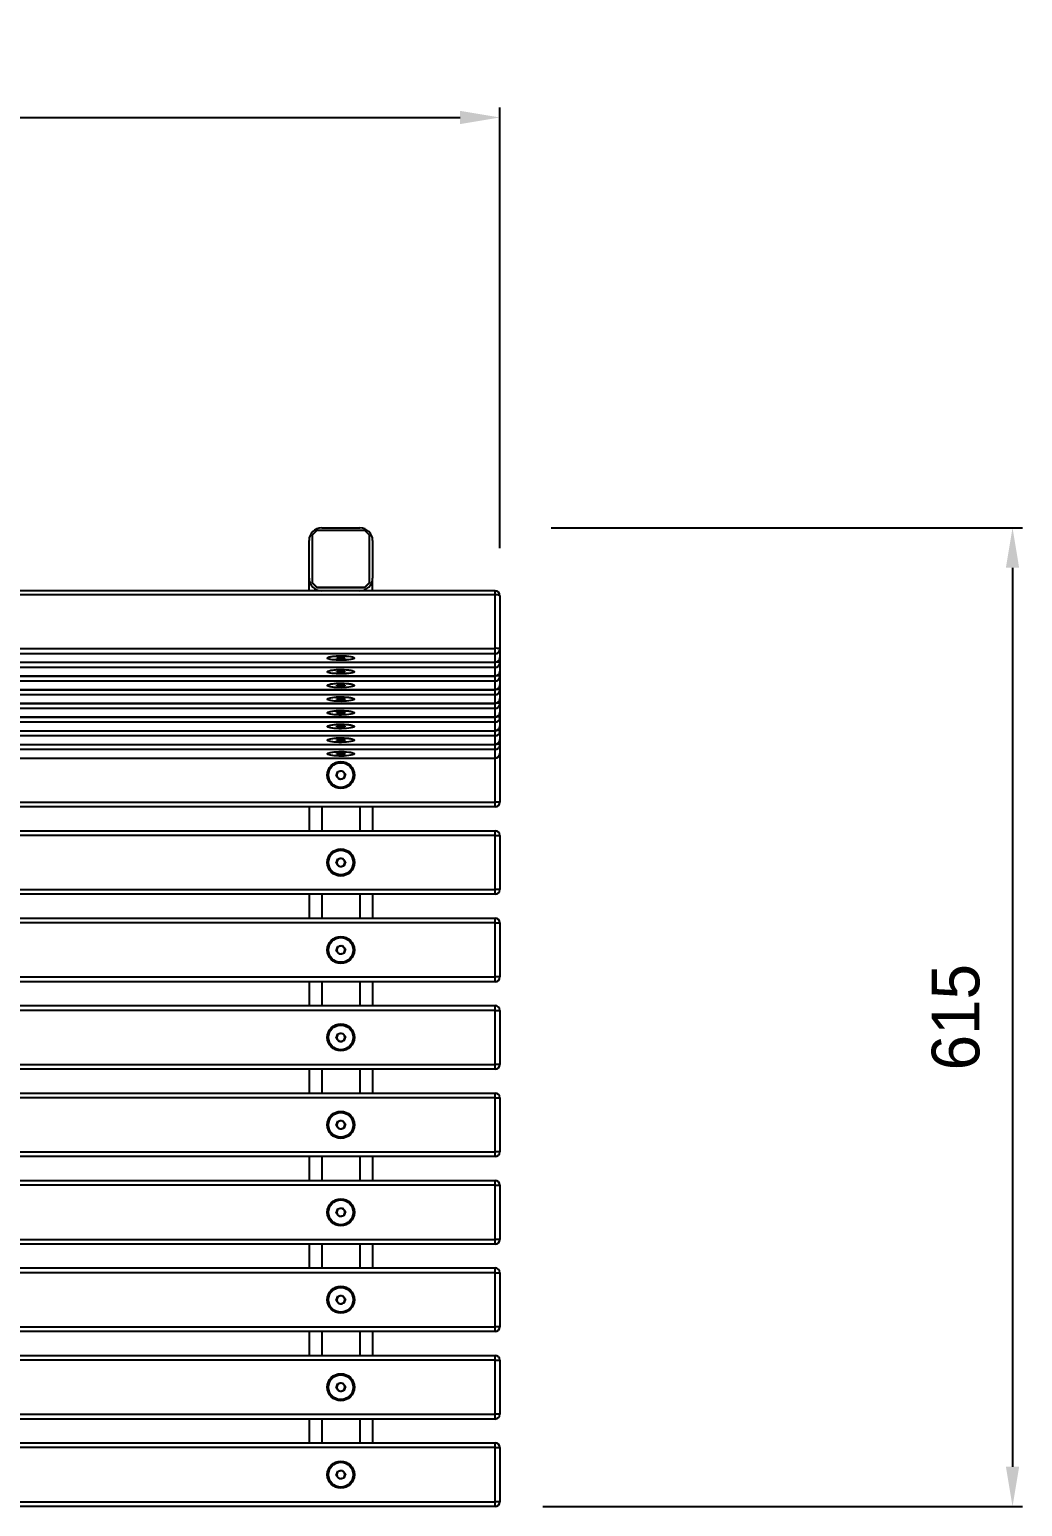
# Model space of a CAD drawing. Header units: millimetres. Extents: x 4581 to 10521, y 581 to 4781.
# Drawn here: x 6580 to 7204, y 2230 to 3159 of the extents above; entities that cross this region are included whole.
import ezdxf

# ---------------------------------------------------------------- set-up
doc = ezdxf.new("R2010")
doc.units = ezdxf.units.MM
doc.header["$PDSIZE"] = -1
doc.layers.add('WYMIAR', color=96, linetype='Continuous')
doc.dimstyles.new('1-1', dxfattribs={"dimtxt": 30, "dimasz": 25, "dimexe": 6.25, "dimexo": 30, "dimgap": 20.625, "dimtad": 1, "dimdec": 1, "dimtxsty": 'Standard', "dimcen": 0, "dimclrd": 2, "dimclre": 2, "dimclrt": 2, "dimadec": 0, "dimazin": 0, "dimtfac": 1, "dimtdec": 1, "dimtmove": 0, "dimatfit": 3, "dimfxl": 0, "dimarcsym": 0})

# ---------------------------------------------------------------- blocks, each defined once
blk = doc.blocks.new('rzut')
for p, q in [((-1542.63, -2330.69), (-1542.63, -536.69)), ((-1539.63, -536.69), (-1539.63, -2330.69)), ((-1505.63, -2330.69), (-1505.63, -536.69)), ((-1502.63, -536.69), (-1502.63, -2330.69)), ((-1487.63, -2330.69), (-1487.63, -536.69)), ((-1484.63, -536.69), (-1484.63, -2330.69)), ((-1450.63, -2330.69), (-1450.63, -536.69)), ((-1447.63, -536.69), (-1447.63, -2330.69)), ((-1432.63, -2330.69), (-1432.63, -536.69)), ((-1429.63, -536.69), (-1429.63, -2330.69)), ((-1395.63, -2330.69), (-1395.63, -536.69)), ((-1392.63, -536.69), (-1392.63, -2330.69)), ((-1377.63, -2330.69), (-1377.63, -536.69)), ((-1374.63, -536.69), (-1374.63, -2330.69)), ((-1340.63, -2330.69), (-1340.63, -536.69)), ((-1337.63, -536.69), (-1337.63, -2330.69)), ((-1322.63, -2330.69), (-1322.63, -536.69)), ((-1319.63, -536.69), (-1319.63, -2330.69)), ((-1285.63, -2330.69), (-1285.63, -536.69)), ((-1282.63, -536.69), (-1282.63, -2330.69)), ((-1267.63, -2330.69), (-1267.63, -536.69)), ((-1264.63, -536.69), (-1264.63, -2330.69)), ((-1230.63, -2330.69), (-1230.63, -536.69)), ((-1227.63, -536.69), (-1227.63, -2330.69)), ((-1212.63, -2330.69), (-1212.63, -536.69)), ((-1209.63, -536.69), (-1209.63, -2330.69)), ((-1175.63, -2330.69), (-1175.63, -536.69)), ((-1172.63, -536.69), (-1172.63, -2330.69)), ((-1157.63, -2330.69), (-1157.63, -536.69)), ((-1154.63, -536.69), (-1154.63, -2330.69)), ((-1120.63, -2330.69), (-1120.63, -536.69)), ((-1117.63, -536.69), (-1117.63, -2330.69)), ((-1102.63, -2330.69), (-1102.63, -536.69)), ((-1099.63, -536.69), (-1099.63, -2330.69)), ((-1071.96, -536.69), (-1071.96, -2330.69)), ((-1071.92, -536.69), (-1071.92, -2330.69)), ((-1066.6, -2330.69), (-1066.6, -536.69)), ((-1063.36, -536.69), (-1063.36, -2330.69)), ((-1063.32, -536.69), (-1063.32, -2330.69)), ((-1058, -2330.69), (-1058, -536.69)), ((-1054.75, -536.69), (-1054.75, -2330.69)), ((-1054.72, -536.69), (-1054.72, -2330.69)), ((-1049.4, -2330.69), (-1049.4, -536.69)), ((-1046.15, -536.69), (-1046.15, -2330.69)), ((-1046.11, -536.69), (-1046.11, -2330.69)), ((-1040.79, -2330.69), (-1040.79, -536.69)), ((-1037.54, -536.69), (-1037.54, -2330.69)), ((-1037.51, -536.69), (-1037.51, -2330.69)), ((-1032.19, -2330.69), (-1032.19, -536.69)), ((-1028.94, -536.69), (-1028.94, -2330.69)), ((-1028.9, -536.69), (-1028.9, -2330.69)), ((-1023.58, -2330.69), (-1023.58, -536.69)), ((-1020.34, -536.69), (-1020.34, -2330.69)), ((-1020.3, -536.69), (-1020.3, -2330.69)), ((-1014.98, -2330.69), (-1014.98, -536.69)), ((-1011.73, -536.69), (-1011.73, -2330.69)), ((-1011.7, -536.69), (-1011.7, -2330.69)), ((-1006.38, -2330.69), (-1006.38, -536.69)), ((-1002.94, -536.69), (-1002.94, -2330.69)), ((-969.36, -2330.69), (-969.36, -536.69)), ((-966.83, -2330.69), (-966.83, -536.69)), ((-1487.63, -2213.69), (-1502.63, -2213.69)), ((-1432.63, -2213.69), (-1447.63, -2213.69)), ((-1377.63, -2213.69), (-1392.63, -2213.69)), ((-1322.63, -2213.69), (-1337.63, -2213.69)), ((-1267.63, -2213.69), (-1282.63, -2213.69)), ((-1212.63, -2213.69), (-1227.63, -2213.69)), ((-1157.63, -2213.69), (-1172.63, -2213.69)), ((-1102.63, -2213.69), (-1117.63, -2213.69)), ((-966.83, -2213.69), (-958.81, -2213.69)), ((-961.77, -2215.69), (-964.74, -2218.69)), ((-964.74, -2218.69), (-964.74, -2248.69)), ((-964.74, -2218.69), (-964.42, -2218.69)), ((-961.46, -2215.69), (-964.42, -2218.69)), ((-964.42, -2218.69), (-964.42, -2248.69)), ((-961.77, -2215.69), (-961.46, -2215.69)), ((-931.83, -2215.69), (-961.46, -2215.69)), ((-958.81, -2213.69), (-935.11, -2213.69)), ((-928.87, -2218.69), (-931.83, -2215.69)), ((-928.87, -2248.69), (-928.87, -2218.69)), ((-1487.63, -2221.69), (-1502.63, -2221.69)), ((-1432.63, -2221.69), (-1447.63, -2221.69)), ((-1377.63, -2221.69), (-1392.63, -2221.69)), ((-1322.63, -2221.69), (-1337.63, -2221.69)), ((-1267.63, -2221.69), (-1282.63, -2221.69)), ((-1212.63, -2221.69), (-1227.63, -2221.69)), ((-1157.63, -2221.69), (-1172.63, -2221.69)), ((-1102.63, -2221.69), (-1117.63, -2221.69)), ((-1068.73, -2225.91), (-1069.26, -2225.91)), ((-1060.13, -2225.91), (-1060.66, -2225.91)), ((-1051.52, -2225.91), (-1052.06, -2225.91)), ((-1042.92, -2225.91), (-1043.45, -2225.91)), ((-1034.31, -2225.91), (-1034.85, -2225.91)), ((-1025.71, -2225.91), (-1026.24, -2225.91)), ((-1017.11, -2225.91), (-1017.64, -2225.91)), ((-1008.5, -2225.91), (-1009.04, -2225.91)), ((-966.83, -2221.69), (-966.71, -2221.69)), ((-966.71, -2245.69), (-966.71, -2221.69)), ((-927.21, -2221.69), (-927.21, -2245.69)), ((-1525.34, -2232.67), (-1523.11, -2230.83)), ((-1524.87, -2235.53), (-1525.34, -2232.67)), ((-1522.16, -2236.55), (-1524.87, -2235.53)), ((-1523.11, -2230.83), (-1520.39, -2231.85)), ((-1519.92, -2234.71), (-1522.16, -2236.55)), ((-1520.39, -2231.85), (-1519.92, -2234.71)), ((-1470.34, -2232.67), (-1468.11, -2230.83)), ((-1469.87, -2235.53), (-1470.34, -2232.67)), ((-1467.16, -2236.55), (-1469.87, -2235.53)), ((-1468.11, -2230.83), (-1465.39, -2231.85)), ((-1464.92, -2234.71), (-1467.16, -2236.55)), ((-1465.39, -2231.85), (-1464.92, -2234.71)), ((-1415.34, -2232.67), (-1413.11, -2230.83)), ((-1414.87, -2235.53), (-1415.34, -2232.67)), ((-1412.16, -2236.55), (-1414.87, -2235.53)), ((-1413.11, -2230.83), (-1410.39, -2231.85)), ((-1409.92, -2234.71), (-1412.16, -2236.55)), ((-1410.39, -2231.85), (-1409.92, -2234.71)), ((-1360.34, -2232.67), (-1358.11, -2230.83)), ((-1359.87, -2235.53), (-1360.34, -2232.67)), ((-1357.16, -2236.55), (-1359.87, -2235.53)), ((-1358.11, -2230.83), (-1355.39, -2231.85)), ((-1354.92, -2234.71), (-1357.16, -2236.55)), ((-1355.39, -2231.85), (-1354.92, -2234.71)), ((-1305.34, -2232.67), (-1303.11, -2230.83)), ((-1304.87, -2235.53), (-1305.34, -2232.67)), ((-1302.16, -2236.55), (-1304.87, -2235.53)), ((-1303.11, -2230.83), (-1300.39, -2231.85)), ((-1299.92, -2234.71), (-1302.16, -2236.55)), ((-1300.39, -2231.85), (-1299.92, -2234.71)), ((-1250.34, -2232.67), (-1248.11, -2230.83)), ((-1249.87, -2235.53), (-1250.34, -2232.67)), ((-1247.16, -2236.55), (-1249.87, -2235.53)), ((-1248.11, -2230.83), (-1245.39, -2231.85)), ((-1244.92, -2234.71), (-1247.16, -2236.55)), ((-1245.39, -2231.85), (-1244.92, -2234.71)), ((-1195.34, -2232.67), (-1193.11, -2230.83)), ((-1194.87, -2235.53), (-1195.34, -2232.67)), ((-1192.16, -2236.55), (-1194.87, -2235.53)), ((-1193.11, -2230.83), (-1190.39, -2231.85)), ((-1189.92, -2234.71), (-1192.16, -2236.55)), ((-1190.39, -2231.85), (-1189.92, -2234.71)), ((-1140.34, -2232.67), (-1138.11, -2230.83)), ((-1139.87, -2235.53), (-1140.34, -2232.67)), ((-1137.16, -2236.55), (-1139.87, -2235.53)), ((-1138.11, -2230.83), (-1135.39, -2231.85)), ((-1134.92, -2234.71), (-1137.16, -2236.55)), ((-1135.39, -2231.85), (-1134.92, -2234.71)), ((-1085.34, -2232.67), (-1083.11, -2230.83)), ((-1084.87, -2235.53), (-1085.34, -2232.67)), ((-1082.16, -2236.55), (-1084.87, -2235.53)), ((-1083.11, -2230.83), (-1080.39, -2231.85)), ((-1079.92, -2234.71), (-1082.16, -2236.55)), ((-1080.39, -2231.85), (-1079.92, -2234.71)), ((-1069.72, -2233.69), (-1069.49, -2231.18)), ((-1069.49, -2236.2), (-1069.72, -2233.69)), ((-1068.81, -2233.69), (-1069.72, -2233.69)), ((-1069.49, -2231.18), (-1069.04, -2231.18)), ((-1069.04, -2236.2), (-1069.49, -2236.2)), ((-1069.04, -2231.18), (-1068.81, -2233.69)), ((-1068.81, -2233.69), (-1069.04, -2236.2)), ((-1061.11, -2233.69), (-1060.89, -2231.18)), ((-1060.89, -2236.2), (-1061.11, -2233.69)), ((-1060.21, -2233.69), (-1061.11, -2233.69)), ((-1060.89, -2231.18), (-1060.43, -2231.18)), ((-1060.43, -2236.2), (-1060.89, -2236.2)), ((-1060.43, -2231.18), (-1060.21, -2233.69)), ((-1060.21, -2233.69), (-1060.43, -2236.2)), ((-1052.51, -2233.69), (-1052.28, -2231.18)), ((-1052.28, -2236.2), (-1052.51, -2233.69)), ((-1051.6, -2233.69), (-1052.51, -2233.69)), ((-1052.28, -2231.18), (-1051.83, -2231.18)), ((-1051.83, -2236.2), (-1052.28, -2236.2)), ((-1051.83, -2231.18), (-1051.6, -2233.69)), ((-1051.6, -2233.69), (-1051.83, -2236.2)), ((-1043.91, -2233.69), (-1043.68, -2231.18)), ((-1043.68, -2236.2), (-1043.91, -2233.69)), ((-1043, -2233.69), (-1043.91, -2233.69)), ((-1043.68, -2231.18), (-1043.23, -2231.18)), ((-1043.23, -2236.2), (-1043.68, -2236.2)), ((-1043.23, -2231.18), (-1043, -2233.69)), ((-1043, -2233.69), (-1043.23, -2236.2)), ((-1035.3, -2233.69), (-1035.07, -2231.18)), ((-1035.07, -2236.2), (-1035.3, -2233.69)), ((-1034.39, -2233.69), (-1035.3, -2233.69)), ((-1035.07, -2231.18), (-1034.62, -2231.18)), ((-1034.62, -2236.2), (-1035.07, -2236.2)), ((-1034.62, -2231.18), (-1034.39, -2233.69)), ((-1034.39, -2233.69), (-1034.62, -2236.2)), ((-1026.7, -2233.69), (-1026.47, -2231.18)), ((-1026.47, -2236.2), (-1026.7, -2233.69)), ((-1025.79, -2233.69), (-1026.7, -2233.69)), ((-1026.47, -2231.18), (-1026.02, -2231.18)), ((-1026.02, -2236.2), (-1026.47, -2236.2)), ((-1026.02, -2231.18), (-1025.79, -2233.69)), ((-1025.79, -2233.69), (-1026.02, -2236.2)), ((-1018.09, -2233.69), (-1017.87, -2231.18)), ((-1017.87, -2236.2), (-1018.09, -2233.69)), ((-1017.19, -2233.69), (-1018.09, -2233.69)), ((-1017.87, -2231.18), (-1017.41, -2231.18)), ((-1017.41, -2236.2), (-1017.87, -2236.2)), ((-1017.41, -2231.18), (-1017.19, -2233.69)), ((-1017.19, -2233.69), (-1017.41, -2236.2)), ((-1009.49, -2233.69), (-1009.26, -2231.18)), ((-1009.26, -2236.2), (-1009.49, -2233.69)), ((-1008.58, -2233.69), (-1009.49, -2233.69)), ((-1009.26, -2231.18), (-1008.81, -2231.18)), ((-1008.81, -2236.2), (-1009.26, -2236.2)), ((-1008.81, -2231.18), (-1008.58, -2233.69)), ((-1008.58, -2233.69), (-1008.81, -2236.2)), ((-1487.63, -2245.69), (-1502.63, -2245.69)), ((-1432.63, -2245.69), (-1447.63, -2245.69)), ((-1377.63, -2245.69), (-1392.63, -2245.69)), ((-1322.63, -2245.69), (-1337.63, -2245.69)), ((-1267.63, -2245.69), (-1282.63, -2245.69)), ((-1212.63, -2245.69), (-1227.63, -2245.69)), ((-1157.63, -2245.69), (-1172.63, -2245.69)), ((-1102.63, -2245.69), (-1117.63, -2245.69)), ((-1069.26, -2241.48), (-1068.73, -2241.48)), ((-1060.66, -2241.48), (-1060.13, -2241.48)), ((-1052.06, -2241.48), (-1051.52, -2241.48)), ((-1043.45, -2241.48), (-1042.92, -2241.48)), ((-1034.85, -2241.48), (-1034.31, -2241.48)), ((-1026.24, -2241.48), (-1025.71, -2241.48)), ((-1017.64, -2241.48), (-1017.11, -2241.48)), ((-1009.04, -2241.48), (-1008.5, -2241.48)), ((-966.83, -2245.69), (-966.71, -2245.69)), ((-1487.63, -2253.69), (-1502.63, -2253.69)), ((-1432.63, -2253.69), (-1447.63, -2253.69)), ((-1377.63, -2253.69), (-1392.63, -2253.69)), ((-1322.63, -2253.69), (-1337.63, -2253.69)), ((-1267.63, -2253.69), (-1282.63, -2253.69)), ((-1212.63, -2253.69), (-1227.63, -2253.69)), ((-1157.63, -2253.69), (-1172.63, -2253.69)), ((-1102.63, -2253.69), (-1117.63, -2253.69)), ((-966.83, -2253.69), (-958.81, -2253.69)), ((-964.74, -2248.69), (-964.42, -2248.69)), ((-964.74, -2248.69), (-961.77, -2251.69)), ((-964.42, -2248.69), (-961.46, -2251.69)), ((-961.77, -2251.69), (-961.46, -2251.69)), ((-961.46, -2251.69), (-931.83, -2251.69)), ((-935.11, -2253.69), (-958.81, -2253.69)), ((-931.83, -2251.69), (-928.87, -2248.69)), ((-1542.63, -2330.69), (-1539.63, -2330.69)), ((-1539.63, -2330.69), (-1505.63, -2330.69)), ((-1539.63, -2333.69), (-1539.63, -2330.69)), ((-1505.63, -2330.69), (-1505.63, -2333.69)), ((-1505.63, -2330.69), (-1502.63, -2330.69)), ((-1487.63, -2330.69), (-1484.63, -2330.69)), ((-1484.63, -2330.69), (-1450.63, -2330.69)), ((-1484.63, -2333.69), (-1484.63, -2330.69)), ((-1450.63, -2330.69), (-1450.63, -2333.69)), ((-1450.63, -2330.69), (-1447.63, -2330.69)), ((-1432.63, -2330.69), (-1429.63, -2330.69)), ((-1429.63, -2333.69), (-1429.63, -2330.69)), ((-1429.63, -2330.69), (-1395.63, -2330.69)), ((-1395.63, -2330.69), (-1395.63, -2333.69)), ((-1395.63, -2330.69), (-1392.63, -2330.69)), ((-1377.63, -2330.69), (-1374.63, -2330.69)), ((-1374.63, -2330.69), (-1340.63, -2330.69)), ((-1374.63, -2333.69), (-1374.63, -2330.69)), ((-1340.63, -2330.69), (-1340.63, -2333.69)), ((-1340.63, -2330.69), (-1337.63, -2330.69)), ((-1322.63, -2330.69), (-1319.63, -2330.69)), ((-1319.63, -2330.69), (-1285.63, -2330.69)), ((-1319.63, -2333.69), (-1319.63, -2330.69)), ((-1285.63, -2330.69), (-1285.63, -2333.69)), ((-1285.63, -2330.69), (-1282.63, -2330.69)), ((-1267.63, -2330.69), (-1264.63, -2330.69)), ((-1264.63, -2333.69), (-1264.63, -2330.69)), ((-1264.63, -2330.69), (-1230.63, -2330.69)), ((-1230.63, -2330.69), (-1230.63, -2333.69)), ((-1230.63, -2330.69), (-1227.63, -2330.69)), ((-1212.63, -2330.69), (-1209.63, -2330.69)), ((-1209.63, -2333.69), (-1209.63, -2330.69)), ((-1209.63, -2330.69), (-1175.63, -2330.69)), ((-1175.63, -2330.69), (-1175.63, -2333.69)), ((-1175.63, -2330.69), (-1172.63, -2330.69)), ((-1157.63, -2330.69), (-1154.63, -2330.69)), ((-1154.63, -2333.69), (-1154.63, -2330.69)), ((-1154.63, -2330.69), (-1120.63, -2330.69)), ((-1120.63, -2330.69), (-1120.63, -2333.69)), ((-1120.63, -2330.69), (-1117.63, -2330.69)), ((-1102.63, -2330.69), (-1099.63, -2330.69)), ((-1099.63, -2333.69), (-1099.63, -2330.69)), ((-1099.63, -2330.69), (-1071.96, -2330.69)), ((-1071.96, -2330.69), (-1071.92, -2330.69)), ((-1071.92, -2330.69), (-1066.6, -2330.69)), ((-1066.6, -2330.69), (-1063.36, -2330.69)), ((-1063.36, -2330.69), (-1063.32, -2330.69)), ((-1063.32, -2330.69), (-1058, -2330.69)), ((-1058, -2330.69), (-1054.75, -2330.69)), ((-1054.75, -2330.69), (-1054.72, -2330.69)), ((-1054.72, -2330.69), (-1049.4, -2330.69)), ((-1049.4, -2330.69), (-1046.15, -2330.69)), ((-1046.15, -2330.69), (-1046.11, -2330.69)), ((-1046.11, -2330.69), (-1040.79, -2330.69)), ((-1040.79, -2330.69), (-1037.54, -2330.69)), ((-1037.54, -2330.69), (-1037.51, -2330.69)), ((-1037.51, -2330.69), (-1032.19, -2330.69)), ((-1032.19, -2330.69), (-1028.94, -2330.69)), ((-1028.94, -2330.69), (-1028.9, -2330.69)), ((-1028.9, -2330.69), (-1023.58, -2330.69)), ((-1023.58, -2330.69), (-1020.34, -2330.69)), ((-1020.34, -2330.69), (-1020.3, -2330.69)), ((-1020.3, -2330.69), (-1014.98, -2330.69)), ((-1014.98, -2330.69), (-1011.73, -2330.69)), ((-1011.73, -2330.69), (-1011.7, -2330.69)), ((-1011.7, -2330.69), (-1006.38, -2330.69)), ((-1006.38, -2330.69), (-1002.94, -2330.69)), ((-1002.94, -2330.69), (-969.36, -2330.69)), ((-969.36, -2330.69), (-966.83, -2330.69)), ((-1505.63, -2333.69), (-1539.63, -2333.69)), ((-1450.63, -2333.69), (-1484.63, -2333.69)), ((-1395.63, -2333.69), (-1429.63, -2333.69)), ((-1340.63, -2333.69), (-1374.63, -2333.69)), ((-1285.63, -2333.69), (-1319.63, -2333.69)), ((-1230.63, -2333.69), (-1264.63, -2333.69)), ((-1175.63, -2333.69), (-1209.63, -2333.69)), ((-1120.63, -2333.69), (-1154.63, -2333.69)), ((-1068.96, -2333.69), (-1099.63, -2333.69)), ((-1063.64, -2333.69), (-1068.96, -2333.69)), ((-1060.36, -2333.69), (-1063.64, -2333.69)), ((-1055.04, -2333.69), (-1060.36, -2333.69)), ((-1051.75, -2333.69), (-1055.04, -2333.69)), ((-1046.43, -2333.69), (-1051.75, -2333.69)), ((-1043.15, -2333.69), (-1046.43, -2333.69)), ((-1037.83, -2333.69), (-1043.15, -2333.69)), ((-1034.54, -2333.69), (-1037.83, -2333.69)), ((-1029.23, -2333.69), (-1034.54, -2333.69)), ((-1025.94, -2333.69), (-1029.23, -2333.69)), ((-1020.62, -2333.69), (-1025.94, -2333.69)), ((-1017.34, -2333.69), (-1020.62, -2333.69)), ((-1012.02, -2333.69), (-1017.34, -2333.69)), ((-1008.73, -2333.69), (-1012.02, -2333.69)), ((-1003.41, -2333.69), (-1008.73, -2333.69)), ((-969.83, -2333.69), (-1003.41, -2333.69))]:
    blk.add_line(p, q)
at = {"flags": 128}
for points in [[(-1067.93, -2233.69), (-1067.96, -2235.46), (-1068.05, -2237.15), (-1068.19, -2238.69), (-1068.37, -2240.01), (-1068.6, -2241.05), (-1068.85, -2241.78), (-1069.12, -2242.15), (-1069.4, -2242.15), (-1069.67, -2241.78), (-1069.93, -2241.05), (-1070.15, -2240.01), (-1070.34, -2238.69), (-1070.48, -2237.15), (-1070.56, -2235.46), (-1070.59, -2233.69), (-1070.56, -2231.93), (-1070.48, -2230.24), (-1070.34, -2228.7), (-1070.15, -2227.38), (-1069.93, -2226.33), (-1069.67, -2225.61), (-1069.4, -2225.24), (-1069.12, -2225.24), (-1068.85, -2225.61), (-1068.6, -2226.33), (-1068.37, -2227.38), (-1068.19, -2228.7), (-1068.05, -2230.24), (-1067.96, -2231.93), (-1067.93, -2233.69)], [(-1069.26, -2241.48), (-1069, -2241.3), (-1068.75, -2240.76), (-1068.53, -2239.89), (-1068.34, -2238.73), (-1068.19, -2237.34), (-1068.09, -2235.78), (-1068.05, -2234.11), (-1068.06, -2232.43), (-1068.13, -2230.81), (-1068.26, -2229.32), (-1068.43, -2228.04), (-1068.64, -2227.02), (-1068.88, -2226.32), (-1069.13, -2225.95), (-1069.4, -2225.95), (-1069.65, -2226.32), (-1069.89, -2227.02), (-1070.1, -2228.04), (-1070.27, -2229.32), (-1070.4, -2230.81), (-1070.47, -2232.43), (-1070.48, -2234.11), (-1070.44, -2235.78), (-1070.34, -2237.34), (-1070.19, -2238.73), (-1070, -2239.89), (-1069.78, -2240.76), (-1069.53, -2241.3), (-1069.26, -2241.48)], [(-1059.33, -2233.69), (-1059.36, -2235.46), (-1059.45, -2237.15), (-1059.58, -2238.69), (-1059.77, -2240.01), (-1060, -2241.05), (-1060.25, -2241.78), (-1060.52, -2242.15), (-1060.8, -2242.15), (-1061.07, -2241.78), (-1061.32, -2241.05), (-1061.55, -2240.01), (-1061.74, -2238.69), (-1061.87, -2237.15), (-1061.96, -2235.46), (-1061.99, -2233.69), (-1061.96, -2231.93), (-1061.87, -2230.24), (-1061.74, -2228.7), (-1061.55, -2227.38), (-1061.32, -2226.33), (-1061.07, -2225.61), (-1060.8, -2225.24), (-1060.52, -2225.24), (-1060.25, -2225.61), (-1060, -2226.33), (-1059.77, -2227.38), (-1059.58, -2228.7), (-1059.45, -2230.24), (-1059.36, -2231.93), (-1059.33, -2233.69)], [(-1060.66, -2241.48), (-1060.4, -2241.3), (-1060.15, -2240.76), (-1059.92, -2239.89), (-1059.73, -2238.73), (-1059.58, -2237.34), (-1059.49, -2235.78), (-1059.44, -2234.11), (-1059.46, -2232.43), (-1059.53, -2230.81), (-1059.65, -2229.32), (-1059.82, -2228.04), (-1060.03, -2227.02), (-1060.27, -2226.32), (-1060.53, -2225.95), (-1060.79, -2225.95), (-1061.05, -2226.32), (-1061.29, -2227.02), (-1061.5, -2228.04), (-1061.67, -2229.32), (-1061.79, -2230.81), (-1061.86, -2232.43), (-1061.88, -2234.11), (-1061.83, -2235.78), (-1061.74, -2237.34), (-1061.59, -2238.73), (-1061.4, -2239.89), (-1061.17, -2240.76), (-1060.92, -2241.3), (-1060.66, -2241.48)], [(-1050.73, -2233.69), (-1050.76, -2235.46), (-1050.84, -2237.15), (-1050.98, -2238.69), (-1051.17, -2240.01), (-1051.39, -2241.05), (-1051.65, -2241.78), (-1051.92, -2242.15), (-1052.2, -2242.15), (-1052.47, -2241.78), (-1052.72, -2241.05), (-1052.95, -2240.01), (-1053.13, -2238.69), (-1053.27, -2237.15), (-1053.36, -2235.46), (-1053.39, -2233.69), (-1053.36, -2231.93), (-1053.27, -2230.24), (-1053.13, -2228.7), (-1052.95, -2227.38), (-1052.72, -2226.33), (-1052.47, -2225.61), (-1052.2, -2225.24), (-1051.92, -2225.24), (-1051.65, -2225.61), (-1051.39, -2226.33), (-1051.17, -2227.38), (-1050.98, -2228.7), (-1050.84, -2230.24), (-1050.76, -2231.93), (-1050.73, -2233.69)], [(-1052.06, -2241.48), (-1051.79, -2241.3), (-1051.54, -2240.76), (-1051.32, -2239.89), (-1051.13, -2238.73), (-1050.98, -2237.34), (-1050.88, -2235.78), (-1050.84, -2234.11), (-1050.85, -2232.43), (-1050.92, -2230.81), (-1051.05, -2229.32), (-1051.22, -2228.04), (-1051.43, -2227.02), (-1051.67, -2226.32), (-1051.92, -2225.95), (-1052.19, -2225.95), (-1052.44, -2226.32), (-1052.68, -2227.02), (-1052.89, -2228.04), (-1053.06, -2229.32), (-1053.19, -2230.81), (-1053.26, -2232.43), (-1053.27, -2234.11), (-1053.23, -2235.78), (-1053.13, -2237.34), (-1052.98, -2238.73), (-1052.79, -2239.89), (-1052.57, -2240.76), (-1052.32, -2241.3), (-1052.06, -2241.48)], [(-1042.12, -2233.69), (-1042.15, -2235.46), (-1042.24, -2237.15), (-1042.38, -2238.69), (-1042.56, -2240.01), (-1042.79, -2241.05), (-1043.04, -2241.78), (-1043.31, -2242.15), (-1043.59, -2242.15), (-1043.86, -2241.78), (-1044.12, -2241.05), (-1044.34, -2240.01), (-1044.53, -2238.69), (-1044.67, -2237.15), (-1044.75, -2235.46), (-1044.78, -2233.69), (-1044.75, -2231.93), (-1044.67, -2230.24), (-1044.53, -2228.7), (-1044.34, -2227.38), (-1044.12, -2226.33), (-1043.86, -2225.61), (-1043.59, -2225.24), (-1043.31, -2225.24), (-1043.04, -2225.61), (-1042.79, -2226.33), (-1042.56, -2227.38), (-1042.38, -2228.7), (-1042.24, -2230.24), (-1042.15, -2231.93), (-1042.12, -2233.69)], [(-1043.45, -2241.48), (-1043.19, -2241.3), (-1042.94, -2240.76), (-1042.72, -2239.89), (-1042.52, -2238.73), (-1042.38, -2237.34), (-1042.28, -2235.78), (-1042.24, -2234.11), (-1042.25, -2232.43), (-1042.32, -2230.81), (-1042.44, -2229.32), (-1042.61, -2228.04), (-1042.82, -2227.02), (-1043.06, -2226.32), (-1043.32, -2225.95), (-1043.58, -2225.95), (-1043.84, -2226.32), (-1044.08, -2227.02), (-1044.29, -2228.04), (-1044.46, -2229.32), (-1044.58, -2230.81), (-1044.65, -2232.43), (-1044.67, -2234.11), (-1044.63, -2235.78), (-1044.53, -2237.34), (-1044.38, -2238.73), (-1044.19, -2239.89), (-1043.96, -2240.76), (-1043.71, -2241.3), (-1043.45, -2241.48)], [(-1033.52, -2233.69), (-1033.55, -2235.46), (-1033.63, -2237.15), (-1033.77, -2238.69), (-1033.96, -2240.01), (-1034.18, -2241.05), (-1034.44, -2241.78), (-1034.71, -2242.15), (-1034.99, -2242.15), (-1035.26, -2241.78), (-1035.51, -2241.05), (-1035.74, -2240.01), (-1035.92, -2238.69), (-1036.06, -2237.15), (-1036.15, -2235.46), (-1036.18, -2233.69), (-1036.15, -2231.93), (-1036.06, -2230.24), (-1035.92, -2228.7), (-1035.74, -2227.38), (-1035.51, -2226.33), (-1035.26, -2225.61), (-1034.99, -2225.24), (-1034.71, -2225.24), (-1034.44, -2225.61), (-1034.18, -2226.33), (-1033.96, -2227.38), (-1033.77, -2228.7), (-1033.63, -2230.24), (-1033.55, -2231.93), (-1033.52, -2233.69)], [(-1034.85, -2241.48), (-1034.59, -2241.3), (-1034.34, -2240.76), (-1034.11, -2239.89), (-1033.92, -2238.73), (-1033.77, -2237.34), (-1033.67, -2235.78), (-1033.63, -2234.11), (-1033.65, -2232.43), (-1033.72, -2230.81), (-1033.84, -2229.32), (-1034.01, -2228.04), (-1034.22, -2227.02), (-1034.46, -2226.32), (-1034.72, -2225.95), (-1034.98, -2225.95), (-1035.24, -2226.32), (-1035.48, -2227.02), (-1035.69, -2228.04), (-1035.86, -2229.32), (-1035.98, -2230.81), (-1036.05, -2232.43), (-1036.06, -2234.11), (-1036.02, -2235.78), (-1035.92, -2237.34), (-1035.78, -2238.73), (-1035.59, -2239.89), (-1035.36, -2240.76), (-1035.11, -2241.3), (-1034.85, -2241.48)], [(-1024.91, -2233.69), (-1024.94, -2235.46), (-1025.03, -2237.15), (-1025.17, -2238.69), (-1025.35, -2240.01), (-1025.58, -2241.05), (-1025.83, -2241.78), (-1026.11, -2242.15), (-1026.38, -2242.15), (-1026.66, -2241.78), (-1026.91, -2241.05), (-1027.13, -2240.01), (-1027.32, -2238.69), (-1027.46, -2237.15), (-1027.55, -2235.46), (-1027.57, -2233.69), (-1027.55, -2231.93), (-1027.46, -2230.24), (-1027.32, -2228.7), (-1027.13, -2227.38), (-1026.91, -2226.33), (-1026.66, -2225.61), (-1026.38, -2225.24), (-1026.11, -2225.24), (-1025.83, -2225.61), (-1025.58, -2226.33), (-1025.35, -2227.38), (-1025.17, -2228.7), (-1025.03, -2230.24), (-1024.94, -2231.93), (-1024.91, -2233.69)], [(-1026.24, -2241.48), (-1025.98, -2241.3), (-1025.73, -2240.76), (-1025.51, -2239.89), (-1025.32, -2238.73), (-1025.17, -2237.34), (-1025.07, -2235.78), (-1025.03, -2234.11), (-1025.04, -2232.43), (-1025.11, -2230.81), (-1025.24, -2229.32), (-1025.41, -2228.04), (-1025.62, -2227.02), (-1025.86, -2226.32), (-1026.11, -2225.95), (-1026.38, -2225.95), (-1026.63, -2226.32), (-1026.87, -2227.02), (-1027.08, -2228.04), (-1027.25, -2229.32), (-1027.38, -2230.81), (-1027.45, -2232.43), (-1027.46, -2234.11), (-1027.42, -2235.78), (-1027.32, -2237.34), (-1027.17, -2238.73), (-1026.98, -2239.89), (-1026.76, -2240.76), (-1026.51, -2241.3), (-1026.24, -2241.48)], [(-1016.31, -2233.69), (-1016.34, -2235.46), (-1016.43, -2237.15), (-1016.56, -2238.69), (-1016.75, -2240.01), (-1016.98, -2241.05), (-1017.23, -2241.78), (-1017.5, -2242.15), (-1017.78, -2242.15), (-1018.05, -2241.78), (-1018.31, -2241.05), (-1018.53, -2240.01), (-1018.72, -2238.69), (-1018.86, -2237.15), (-1018.94, -2235.46), (-1018.97, -2233.69), (-1018.94, -2231.93), (-1018.86, -2230.24), (-1018.72, -2228.7), (-1018.53, -2227.38), (-1018.31, -2226.33), (-1018.05, -2225.61), (-1017.78, -2225.24), (-1017.5, -2225.24), (-1017.23, -2225.61), (-1016.98, -2226.33), (-1016.75, -2227.38), (-1016.56, -2228.7), (-1016.43, -2230.24), (-1016.34, -2231.93), (-1016.31, -2233.69)], [(-1017.64, -2241.48), (-1017.38, -2241.3), (-1017.13, -2240.76), (-1016.9, -2239.89), (-1016.71, -2238.73), (-1016.56, -2237.34), (-1016.47, -2235.78), (-1016.42, -2234.11), (-1016.44, -2232.43), (-1016.51, -2230.81), (-1016.63, -2229.32), (-1016.8, -2228.04), (-1017.01, -2227.02), (-1017.25, -2226.32), (-1017.51, -2225.95), (-1017.77, -2225.95), (-1018.03, -2226.32), (-1018.27, -2227.02), (-1018.48, -2228.04), (-1018.65, -2229.32), (-1018.77, -2230.81), (-1018.84, -2232.43), (-1018.86, -2234.11), (-1018.81, -2235.78), (-1018.72, -2237.34), (-1018.57, -2238.73), (-1018.38, -2239.89), (-1018.15, -2240.76), (-1017.9, -2241.3), (-1017.64, -2241.48)], [(-1007.71, -2233.69), (-1007.74, -2235.46), (-1007.82, -2237.15), (-1007.96, -2238.69), (-1008.15, -2240.01), (-1008.37, -2241.05), (-1008.63, -2241.78), (-1008.9, -2242.15), (-1009.18, -2242.15), (-1009.45, -2241.78), (-1009.7, -2241.05), (-1009.93, -2240.01), (-1010.11, -2238.69), (-1010.25, -2237.15), (-1010.34, -2235.46), (-1010.37, -2233.69), (-1010.34, -2231.93), (-1010.25, -2230.24), (-1010.11, -2228.7), (-1009.93, -2227.38), (-1009.7, -2226.33), (-1009.45, -2225.61), (-1009.18, -2225.24), (-1008.9, -2225.24), (-1008.63, -2225.61), (-1008.37, -2226.33), (-1008.15, -2227.38), (-1007.96, -2228.7), (-1007.82, -2230.24), (-1007.74, -2231.93), (-1007.71, -2233.69)], [(-1009.04, -2241.48), (-1008.77, -2241.3), (-1008.53, -2240.76), (-1008.3, -2239.89), (-1008.11, -2238.73), (-1007.96, -2237.34), (-1007.86, -2235.78), (-1007.82, -2234.11), (-1007.83, -2232.43), (-1007.91, -2230.81), (-1008.03, -2229.32), (-1008.2, -2228.04), (-1008.41, -2227.02), (-1008.65, -2226.32), (-1008.9, -2225.95), (-1009.17, -2225.95), (-1009.43, -2226.32), (-1009.66, -2227.02), (-1009.87, -2228.04), (-1010.04, -2229.32), (-1010.17, -2230.81), (-1010.24, -2232.43), (-1010.25, -2234.11), (-1010.21, -2235.78), (-1010.11, -2237.34), (-1009.96, -2238.73), (-1009.77, -2239.89), (-1009.55, -2240.76), (-1009.3, -2241.3), (-1009.04, -2241.48)]]:
    blk.add_lwpolyline(points, dxfattribs=at)
for centre, radius in [((-1522.63, -2233.69), 8.5), ((-1522.63, -2233.69), 7.78), ((-1467.63, -2233.69), 8.5), ((-1467.63, -2233.69), 7.79), ((-1412.63, -2233.69), 8.5), ((-1412.63, -2233.69), 7.78), ((-1357.63, -2233.69), 8.5), ((-1357.63, -2233.69), 7.78), ((-1302.63, -2233.69), 8.5), ((-1302.63, -2233.69), 7.79), ((-1247.63, -2233.69), 8.5), ((-1247.63, -2233.69), 7.78), ((-1192.63, -2233.69), 8.5), ((-1192.63, -2233.69), 7.78), ((-1137.63, -2233.69), 8.5), ((-1137.63, -2233.69), 7.78), ((-1082.63, -2233.69), 8.5), ((-1082.63, -2233.69), 7.79)]:
    blk.add_circle(centre, radius)
for centre, radius, start, end in [((-958.76, -2221.64), 7.95, 90.35708, 180.3527), ((-935.16, -2221.64), 7.95, 359.64738, 89.6429), ((-1522.63, -2233.69), 2.51, 129.41598, 189.41598), ((-1522.63, -2233.69), 2.51, 189.41598, 249.41598), ((-1522.63, -2233.69), 2.51, 69.41598, 129.41598), ((-1522.63, -2233.69), 2.51, 249.41598, 309.41598), ((-1522.63, -2233.69), 2.51, 9.41598, 69.41598), ((-1522.63, -2233.69), 2.51, 309.41598, 9.41598), ((-1467.63, -2233.69), 2.51, 129.41598, 189.41598), ((-1467.63, -2233.69), 2.51, 189.41598, 249.41598), ((-1467.63, -2233.69), 2.51, 69.41598, 129.41598), ((-1467.63, -2233.69), 2.51, 249.41598, 309.41598), ((-1467.63, -2233.69), 2.51, 9.41598, 69.41598), ((-1467.63, -2233.69), 2.51, 309.41598, 9.41598), ((-1412.63, -2233.69), 2.51, 129.41598, 189.41598), ((-1412.63, -2233.69), 2.51, 189.41598, 249.41598), ((-1412.63, -2233.69), 2.51, 69.41598, 129.41598), ((-1412.63, -2233.69), 2.51, 249.41598, 309.41598), ((-1412.63, -2233.69), 2.51, 9.41598, 69.41598), ((-1412.63, -2233.69), 2.51, 309.41598, 9.41598), ((-1357.63, -2233.69), 2.51, 129.41598, 189.41598), ((-1357.63, -2233.69), 2.51, 189.41598, 249.41598), ((-1357.63, -2233.69), 2.51, 69.41598, 129.41598), ((-1357.63, -2233.69), 2.51, 249.41598, 309.41598), ((-1357.63, -2233.69), 2.51, 9.41598, 69.41598), ((-1357.63, -2233.69), 2.51, 309.41598, 9.41598), ((-1302.63, -2233.69), 2.51, 129.41598, 189.41598), ((-1302.63, -2233.69), 2.51, 189.41598, 249.41598), ((-1302.63, -2233.69), 2.51, 69.41598, 129.41598), ((-1302.63, -2233.69), 2.51, 249.41598, 309.41598), ((-1302.63, -2233.69), 2.51, 9.41598, 69.41598), ((-1302.63, -2233.69), 2.51, 309.41598, 9.41598), ((-1247.63, -2233.69), 2.51, 129.41598, 189.41598), ((-1247.63, -2233.69), 2.51, 189.41598, 249.41598), ((-1247.63, -2233.69), 2.51, 69.41598, 129.41598), ((-1247.63, -2233.69), 2.51, 249.41598, 309.41598), ((-1247.63, -2233.69), 2.51, 9.41598, 69.41598), ((-1247.63, -2233.69), 2.51, 309.41598, 9.41598), ((-1192.63, -2233.69), 2.51, 129.41598, 189.41598), ((-1192.63, -2233.69), 2.51, 189.41598, 249.41598), ((-1192.63, -2233.69), 2.51, 69.41598, 129.41598), ((-1192.63, -2233.69), 2.51, 249.41598, 309.41598), ((-1192.63, -2233.69), 2.51, 9.41598, 69.41598), ((-1192.63, -2233.69), 2.51, 309.41598, 9.41598), ((-1137.63, -2233.69), 2.51, 129.41598, 189.41598), ((-1137.63, -2233.69), 2.51, 189.41598, 249.41598), ((-1137.63, -2233.69), 2.51, 69.41598, 129.41598), ((-1137.63, -2233.69), 2.51, 249.41598, 309.41598), ((-1137.63, -2233.69), 2.51, 9.41598, 69.41598), ((-1137.63, -2233.69), 2.51, 309.41598, 9.41598), ((-1082.63, -2233.69), 2.51, 129.41598, 189.41598), ((-1082.63, -2233.69), 2.51, 189.41598, 249.41598), ((-1082.63, -2233.69), 2.51, 69.41598, 129.41598), ((-1082.63, -2233.69), 2.51, 249.41598, 309.41598), ((-1082.63, -2233.69), 2.51, 9.41598, 69.41598), ((-1082.63, -2233.69), 2.51, 309.41598, 9.41598), ((-958.76, -2245.74), 7.95, 179.6473, 269.64292), ((-935.16, -2245.74), 7.95, 270.3571, 0.35262), ((-1539.63, -2330.69), 3, 180, 270), ((-1505.63, -2330.69), 3, 270, 0), ((-1484.63, -2330.69), 3, 180, 270), ((-1450.63, -2330.69), 3, 270, 0), ((-1429.63, -2330.69), 3, 180, 270), ((-1395.63, -2330.69), 3, 270, 0), ((-1374.63, -2330.69), 3, 180, 270), ((-1340.63, -2330.69), 3, 270, 0), ((-1319.63, -2330.69), 3, 180, 270), ((-1285.63, -2330.69), 3, 270, 0), ((-1264.63, -2330.69), 3, 180, 270), ((-1230.63, -2330.69), 3, 270, 0), ((-1209.63, -2330.69), 3, 180, 270), ((-1175.63, -2330.69), 3, 270, 0), ((-1154.63, -2330.69), 3, 180, 270), ((-1120.63, -2330.69), 3, 270, 0), ((-1099.63, -2330.69), 3, 180, 270), ((-1068.96, -2330.69), 3, 180, 270), ((-1068.94, -2330.71), 2.98, 179.64737, 269.64287), ((-1063.62, -2330.71), 2.98, 179.64739, 269.64286), ((-1060.36, -2330.69), 3, 180, 270), ((-1060.34, -2330.71), 2.98, 179.64741, 269.64286), ((-1055.02, -2330.71), 2.98, 179.6474, 269.64286), ((-1051.75, -2330.69), 3, 180, 270), ((-1051.73, -2330.71), 2.98, 179.6474, 269.64286), ((-1046.42, -2330.71), 2.98, 179.64739, 269.64287), ((-1043.15, -2330.69), 3, 180, 270), ((-1043.13, -2330.71), 2.98, 179.64739, 269.64285), ((-1037.81, -2330.71), 2.98, 179.64742, 269.64286), ((-1034.54, -2330.69), 3, 180, 270), ((-1034.53, -2330.71), 2.98, 179.64738, 269.64286), ((-1029.21, -2330.71), 2.98, 179.64744, 269.64284), ((-1025.94, -2330.69), 3, 180, 270), ((-1025.92, -2330.71), 2.98, 179.6474, 269.64284), ((-1020.6, -2330.71), 2.98, 179.64735, 269.64293), ((-1017.34, -2330.69), 3, 180, 270), ((-1017.32, -2330.71), 2.98, 179.64731, 269.6429), ((-1012, -2330.71), 2.98, 179.64745, 269.64283), ((-1008.73, -2330.69), 3, 180, 270), ((-1008.71, -2330.71), 2.98, 179.64745, 269.64283), ((-1003.4, -2330.71), 2.98, 179.64745, 269.64283), ((-1008.09, -2331.42), 5.2, 334.12672, 8.09142), ((-969.83, -2330.69), 3, 270, 360), ((-974.51, -2331.42), 5.2, 334.12678, 8.09149), ((-1066.25, -2332.06), 3.08, 327.89791, 7.47127), ((-1057.64, -2332.06), 3.08, 327.89792, 7.47126), ((-1049.04, -2332.06), 3.08, 327.898, 7.47118), ((-1040.44, -2332.06), 3.08, 327.89798, 7.47125), ((-1031.83, -2332.06), 3.08, 327.8979, 7.47132), ((-1023.23, -2332.06), 3.08, 327.89807, 7.47126), ((-1014.62, -2332.06), 3.08, 327.89774, 7.47139)]:
    blk.add_arc(centre, radius, start, end)
blk = doc.blocks.new('*D9')
at = {"layer": 'Defpoints', "color": 0}
for p in [(6877.77, 2845.34), (6872.56, 2229.92), (7198.02, 2229.92)]:
    blk.add_point(p, dxfattribs=at)
at = {"layer": 'WYMIAR', "color": 2, "lineweight": -2}
for p, q in [((6907.77, 2845.34), (7204.27, 2845.34)), ((7198.02, 2820.34), (7198.02, 2254.92)), ((6902.56, 2229.92), (7204.27, 2229.92))]:
    blk.add_line(p, q, dxfattribs=at)
at = {"layer": 'WYMIAR', "color": 2}
for points in [[(7193.85, 2820.34), (7202.18, 2820.34), (7198.02, 2845.34)], [(7193.85, 2254.92), (7202.18, 2254.92), (7198.02, 2229.92)]]:
    blk.add_solid(points, dxfattribs=at)
at = {"layer": 'WYMIAR', "color": 2, "insert": (7162.39, 2537.63), "char_height": 30, "attachment_point": 5, "rotation": 90}
blk.add_mtext('615', dxfattribs=at)
blk = doc.blocks.new('*D12')
at = {"layer": 'Defpoints', "color": 0}
for p in [(6875.56, 3103.49), (5075.56, 2802.71), (6875.56, 2802.71)]:
    blk.add_point(p, dxfattribs=at)
at = {"layer": 'WYMIAR', "color": 2, "lineweight": -2}
for p, q in [((5075.56, 2832.71), (5075.56, 3109.74)), ((5100.56, 3103.49), (6850.56, 3103.49)), ((6875.56, 2832.71), (6875.56, 3109.74))]:
    blk.add_line(p, q, dxfattribs=at)
at = {"layer": 'WYMIAR', "color": 2}
for points in [[(5100.56, 3107.66), (5100.56, 3099.32), (5075.56, 3103.49)], [(6850.56, 3107.66), (6850.56, 3099.32), (6875.56, 3103.49)]]:
    blk.add_solid(points, dxfattribs=at)
at = {"layer": 'WYMIAR', "color": 2, "insert": (5975.56, 3139.12), "char_height": 30, "attachment_point": 5}
blk.add_mtext('1800', dxfattribs=at)

msp = doc.modelspace()

# ---------------------------------------------------------------- block references
at = {"rotation": 90}
msp.add_blockref('rzut', (4541.87, 3772.55), dxfattribs=at)

# ---------------------------------------------------------------- dimensions: what is measured, and where the dimension line sits
at = {"layer": 'WYMIAR'}
dim = msp.add_linear_dim(base=(6875.56, 3103.49), p1=(5075.56, 2802.71), p2=(6875.56, 2802.71), dimstyle='1-1', dxfattribs=at)
dim.commit()
dim.dimension.update_dxf_attribs({"geometry": '*D12', "text_midpoint": (5975.56, 3139.12)})
dim = msp.add_linear_dim(base=(7198.02, 2229.92), p1=(6877.77, 2845.34), p2=(6872.56, 2229.92), angle=90, text='615', dimstyle='1-1', dxfattribs=at)
dim.commit()
dim.dimension.update_dxf_attribs({"geometry": '*D9', "text_midpoint": (7162.39, 2537.63)})

doc.saveas('drawing.dxf')
